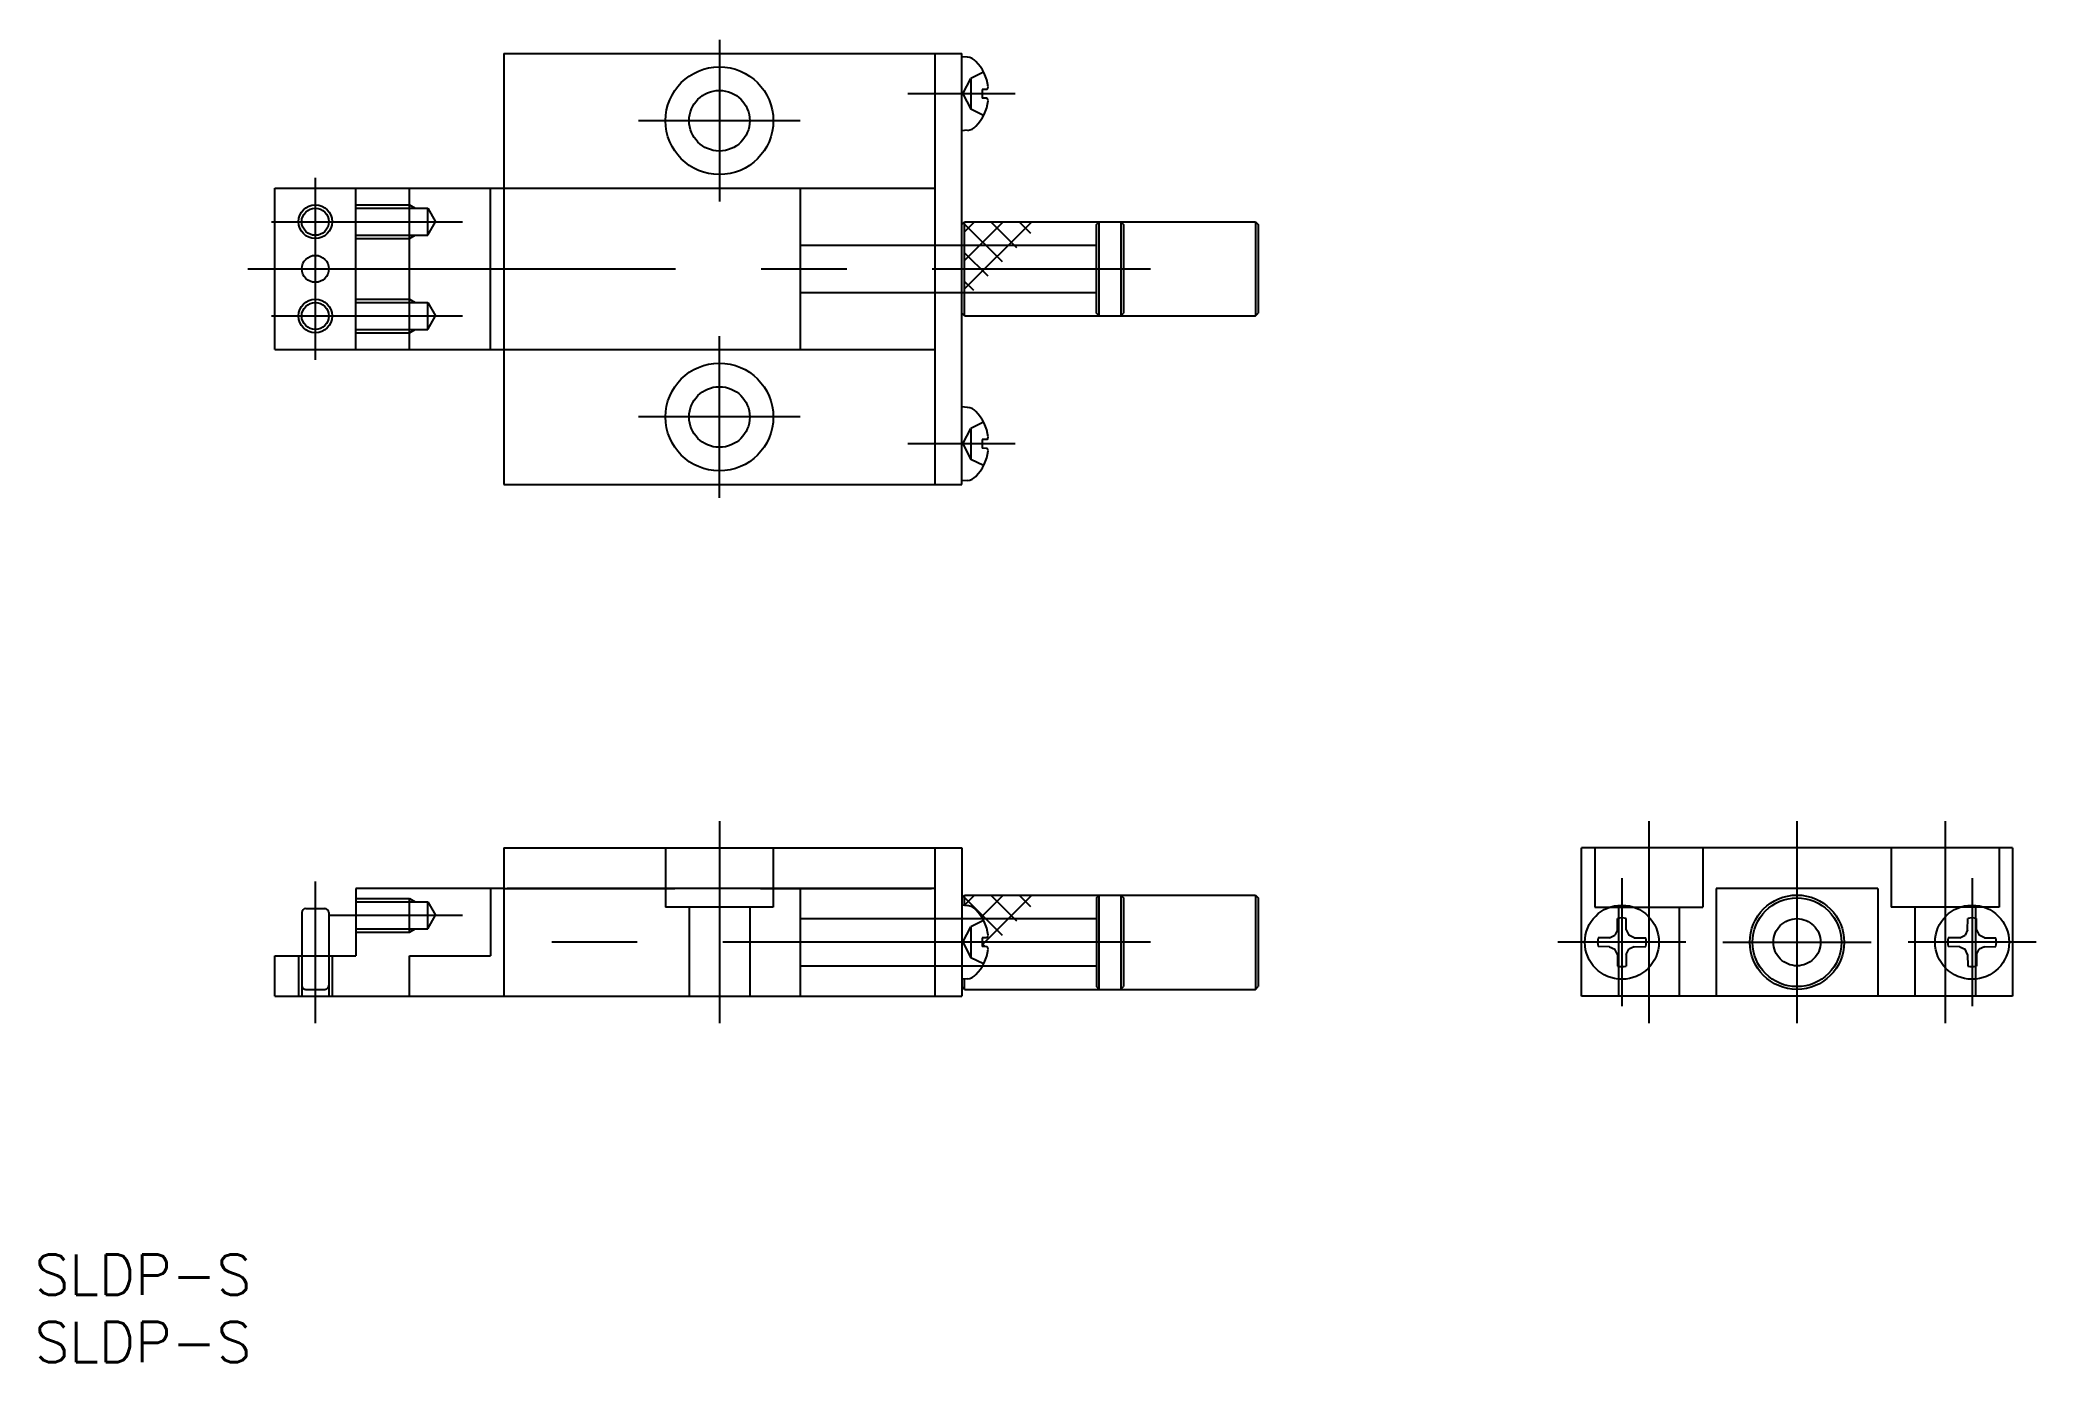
# Model space of a CAD drawing. Extents: x -130 to 18, y -31 to 67.
import ezdxf

# ---------------------------------------------------------------- set-up
doc = ezdxf.new("R2010")
doc.units = 0
for name, pattern in [('CENTER', [50.8, 31.75, -6.35, 6.35, -6.35]), ('DASHED', [19.05, 12.7, -6.35]), ('PHANTOM', [63.5, 31.75, -6.35, 6.35, -6.35, 6.35, -6.35])]:
    doc.linetypes.add(name, pattern=pattern)
doc.layers.get('0').update_dxf_attribs({"linetype": 'CONTINUOUS'})
doc.layers.add('CENTER', color=1, linetype='CENTER')
doc.styles.get("Standard").update_dxf_attribs({"font": 'txt.shx', "height": 3, "bigfont": 'bigfont.shx'})

msp = doc.modelspace()

# ---------------------------------------------------------------- linework, layer by layer
at = {"color": 7, "linetype": 'CONTINUOUS'}
for p, q in [((-96, 66), (-62, 66)), ((-96, 66), (-96, 34)), ((-64, 66), (-64, 34)), ((-62, 34), (-62, 66)), ((-61.6, 65.71), (-62, 65.75)), ((-60.12, 63.33), (-60.5, 63.32)), ((-60.5, 63.32), (-60.5, 62.68)), ((-60.12, 62.67), (-60.5, 62.68)), ((-61.6, 60.29), (-62, 60.25)), ((-113, 44), (-113, 56)), ((-113, 56), (-96, 56)), ((-107, 44), (-107, 56)), ((-62, 53.3), (-61.8, 53.5)), ((-61.8, 53.5), (-50.2, 53.5)), ((-61.8, 46.5), (-61.8, 53.5)), ((-50.2, 53.5), (-50, 53.3)), ((-50.2, 53.5), (-50.2, 46.5)), ((-50, 53.3), (-50, 46.7)), ((-61.8, 46.5), (-62, 46.7)), ((-61.8, 46.5), (-50.2, 46.5)), ((-50.2, 46.5), (-50, 46.7)), ((-113, 44), (-96, 44)), ((-61.6, 39.71), (-62, 39.75)), ((-60.12, 37.33), (-60.5, 37.32)), ((-60.5, 37.32), (-60.5, 36.68)), ((-60.12, 36.67), (-60.5, 36.68)), ((-61.6, 34.29), (-62, 34.25)), ((-96, 34), (-62, 34)), ((-96, 7), (-62, 7)), ((-96, 7), (-96, -4)), ((-64, 7), (-64, -4)), ((-62, 7), (-62, -4)), ((16, 7), (-16, 7)), ((-16, -4), (-16, 7)), ((16, 7), (16, -4)), ((-96, 4), (-107, 4)), ((-107, 4), (-107, -1)), ((-62, 3.3), (-61.8, 3.5)), ((-61.8, 3.5), (-50.2, 3.5)), ((-61.8, 2.73), (-61.8, 3.5)), ((-50.2, 3.5), (-50, 3.3)), ((-50.2, 3.5), (-50.2, -3.5)), ((-50, 3.3), (-50, -3.3)), ((-111, 2.2), (-111, -1)), ((-110.7, 2.5), (-109.3, 2.5)), ((-109, 2.2), (-109, -1)), ((-61.6, 2.71), (-62, 2.75)), ((-13.33, 0.92), (-13.32, 1.77)), ((-12.67, 0.92), (-12.68, 1.77)), ((12.67, 0.92), (12.68, 1.77)), ((13.33, 0.92), (13.32, 1.77)), ((-60.12, 0.33), (-60.5, 0.32)), ((-60.5, 0.32), (-60.5, -0.32)), ((-13.92, 0.33), (-14.77, 0.32)), ((-13.92, 0.33), (-13.52, 0.52)), ((-13.33, 0.92), (-13.52, 0.52)), ((-12.67, 0.92), (-12.48, 0.52)), ((-12.08, 0.33), (-12.48, 0.52)), ((-12.08, 0.33), (-11.23, 0.32)), ((12.08, 0.33), (11.23, 0.32)), ((12.08, 0.33), (12.48, 0.52)), ((12.67, 0.92), (12.48, 0.52)), ((13.33, 0.92), (13.52, 0.52)), ((13.92, 0.33), (13.52, 0.52)), ((13.92, 0.33), (14.77, 0.32)), ((-113, -4), (-113, -1)), ((-113, -1), (-107, -1)), ((-60.12, -0.33), (-60.5, -0.32)), ((-13.92, -0.33), (-14.77, -0.32)), ((-13.92, -0.33), (-13.52, -0.52)), ((-13.33, -0.92), (-13.52, -0.52)), ((-13.33, -0.92), (-13.32, -1.77)), ((-12.67, -0.92), (-12.68, -1.77)), ((-12.67, -0.92), (-12.48, -0.52)), ((-12.08, -0.33), (-12.48, -0.52)), ((-12.08, -0.33), (-11.23, -0.32)), ((12.08, -0.33), (11.23, -0.32)), ((12.08, -0.33), (12.48, -0.52)), ((12.67, -0.92), (12.48, -0.52)), ((12.67, -0.92), (12.68, -1.77)), ((13.33, -0.92), (13.32, -1.77)), ((13.33, -0.92), (13.52, -0.52)), ((13.92, -0.33), (13.52, -0.52)), ((13.92, -0.33), (14.77, -0.32)), ((-61.6, -2.71), (-62, -2.75)), ((-61.8, -3.5), (-61.8, -2.73)), ((-113, -4), (-62, -4)), ((-61.8, -3.5), (-62, -3.3)), ((-61.8, -3.5), (-50.2, -3.5)), ((-50.2, -3.5), (-50, -3.3)), ((16, -4), (-16, -4))]:
    msp.add_line(p, q, dxfattribs=at)
at = {"color": 3, "linetype": 'DASHED'}
for p, q in [((-61.93, 63), (-61.33, 64.14)), ((-60.39, 64.61), (-61.33, 64.14)), ((-61.33, 64.14), (-61.33, 61.85)), ((-61.93, 63), (-61.33, 61.85)), ((-60.39, 61.39), (-61.33, 61.85)), ((-96, 56), (-64, 56)), ((-74, 56), (-74, 44)), ((-107, 54.75), (-103, 54.75)), ((-107, 54.51), (-101.65, 54.51)), ((-103, 54.75), (-102.58, 54.51)), ((-103, 52.25), (-103, 54.75)), ((-101.65, 52.49), (-101.65, 54.51)), ((-101.65, 54.51), (-101.07, 53.5)), ((-101.65, 52.49), (-101.07, 53.5)), ((-107, 52.49), (-101.65, 52.49)), ((-107, 52.25), (-103, 52.25)), ((-103, 52.25), (-102.58, 52.49)), ((-74, 51.75), (-62, 51.75)), ((-107, 47.75), (-103, 47.75)), ((-107, 47.51), (-101.65, 47.51)), ((-103, 47.75), (-102.58, 47.51)), ((-103, 45.25), (-103, 47.75)), ((-101.65, 45.49), (-101.65, 47.51)), ((-101.65, 47.51), (-101.07, 46.5)), ((-74, 48.25), (-62, 48.25)), ((-101.65, 45.49), (-101.07, 46.5)), ((-107, 45.49), (-101.65, 45.49)), ((-107, 45.25), (-103, 45.25)), ((-103, 45.25), (-102.58, 45.49)), ((-96, 44), (-64, 44)), ((-60.39, 38.61), (-61.33, 38.14)), ((-61.93, 37), (-61.33, 38.14)), ((-61.33, 38.14), (-61.33, 35.85)), ((-61.93, 37), (-61.33, 35.85)), ((-60.39, 35.39), (-61.33, 35.85)), ((-84, 7), (-84, 2.6)), ((-76, 7), (-76, 2.6)), ((-15, 7), (-15, 2.6)), ((-7, 7), (-7, 2.6)), ((7, 7), (7, 2.6)), ((15, 7), (15, 2.6)), ((-107, 3.25), (-103, 3.25)), ((-107, 3.01), (-101.65, 3.01)), ((-103, 3.25), (-102.58, 3.01)), ((-103, 0.75), (-103, 3.25)), ((-101.65, 0.99), (-101.65, 3.01)), ((-101.65, 3.01), (-101.07, 2)), ((-96, 4), (-64, 4)), ((-74, 4), (-74, -4)), ((-6, 4), (-6, -4)), ((6, 4), (-6, 4)), ((6, 4), (6, -4)), ((-101.65, 0.99), (-101.07, 2)), ((-76, 2.6), (-84, 2.6)), ((-82.25, 2.6), (-82.25, -4)), ((-77.75, 2.6), (-77.75, -4)), ((-74, 1.75), (-62, 1.75)), ((-60.39, 1.61), (-61.33, 1.14)), ((-15, 2.6), (-7, 2.6)), ((-13.25, 2.6), (-13.25, -4)), ((-8.75, 2.6), (-8.75, -4)), ((15, 2.6), (7, 2.6)), ((8.75, 2.6), (8.75, -4)), ((13.25, 2.6), (13.25, -4)), ((-107, 0.99), (-101.65, 0.99)), ((-107, 0.75), (-103, 0.75)), ((-103, 0.75), (-102.58, 0.99)), ((-61.93, 0), (-61.33, 1.14)), ((-61.93, 0), (-61.33, -1.15)), ((-61.33, 1.14), (-61.33, -1.15)), ((-111.25, -1), (-111.25, -4)), ((-111.01, -1), (-111.01, -4)), ((-111, -1), (-111, -4)), ((-109, -1), (-109, -4)), ((-108.99, -1), (-108.99, -4)), ((-108.75, -1), (-108.75, -4)), ((-60.39, -1.61), (-61.33, -1.15)), ((-74, -1.75), (-62, -1.75)), ((-110.7, -3.5), (-109.3, -3.5))]:
    msp.add_line(p, q, dxfattribs=at)
at = {"color": 3, "linetype": 'PHANTOM'}
for p, q in [((-103, 44), (-103, 56)), ((-103, 56), (-64, 56)), ((-97, 44), (-97, 56)), ((-64, 56), (-64, 44)), ((-52, 53.3), (-51.8, 53.5)), ((-51.8, 46.5), (-51.8, 53.5)), ((-51.8, 53.5), (-40.2, 53.5)), ((-40.2, 53.5), (-40.2, 46.5)), ((-40.2, 53.5), (-40, 53.3)), ((-52, 46.7), (-52, 53.3)), ((-40, 53.3), (-40, 46.7)), ((-64, 51.75), (-52, 51.75)), ((-64, 48.25), (-52, 48.25)), ((-51.8, 46.5), (-52, 46.7)), ((-51.8, 46.5), (-40.2, 46.5)), ((-40.2, 46.5), (-40, 46.7)), ((-103, 44), (-64, 44)), ((-97, 4), (-97, -1)), ((-64, 4), (-97, 4)), ((-64, 4), (-64, -4)), ((-52, 3.3), (-51.8, 3.5)), ((-52, 3.3), (-52, -3.3)), ((-51.8, 3.5), (-40.2, 3.5)), ((-51.8, -3.5), (-51.8, 3.5)), ((-40.2, 3.5), (-40.2, -3.5)), ((-40.2, 3.5), (-40, 3.3)), ((-40, 3.3), (-40, -3.3)), ((-64, 1.75), (-52, 1.75)), ((-103, -1), (-97, -1)), ((-103, -4), (-103, -1)), ((-64, -1.75), (-52, -1.75)), ((-103, -4), (-64, -4)), ((-51.8, -3.5), (-52, -3.3)), ((-51.8, -3.5), (-40.2, -3.5)), ((-40.2, -3.5), (-40, -3.3))]:
    msp.add_line(p, q, dxfattribs=at)
at = {"color": 3, "linetype": 'CONTINUOUS'}
for p, q in [((-61.8, 52.75), (-61.05, 53.5)), ((-61.8, 50.63), (-58.93, 53.5)), ((-61.8, 48.51), (-56.81, 53.5)), ((-57.93, 51.57), (-59.86, 53.5)), ((-56.87, 52.63), (-57.74, 53.5)), ((-58.99, 50.51), (-61.8, 53.31)), ((-60.05, 49.45), (-61.8, 51.19)), ((-61.11, 48.39), (-61.8, 49.07)), ((-61.8, 2.75), (-61.05, 3.5)), ((-58.99, 0.51), (-61.8, 3.31)), ((-60.55, 1.88), (-58.93, 3.5)), ((-60.5, -0.19), (-56.81, 3.5)), ((-57.93, 1.57), (-59.86, 3.5)), ((-56.87, 2.63), (-57.74, 3.5)), ((-60.28, -0.32), (-60.5, -0.11))]:
    msp.add_line(p, q, dxfattribs=at)
at = {"color": 7, "linetype": 'CONTINUOUS'}
for centre, radius in [((-80, 61), 4), ((-80, 61), 2.25), ((-110, 53.5), 1.01), ((-110, 50), 1), ((-110, 46.5), 1.01), ((-80, 39), 4), ((-80, 39), 2.25), ((0, 0), 3.5), ((0, 0), 3.3), ((-13, 0), 2.75), ((13, 0), 2.75)]:
    msp.add_circle(centre, radius, dxfattribs=at)
at = {"color": 3, "linetype": 'CONTINUOUS'}
for centre in [(-110, 53.5), (-110, 46.5)]:
    msp.add_circle(centre, 1.25, dxfattribs=at)
at = {"color": 3, "linetype": 'DASHED'}
msp.add_circle((0, 0), 1.75, dxfattribs=at)
at = {"color": 7, "linetype": 'CONTINUOUS'}
for centre, radius, start, end in [((-61.68, 64.72), 1, 43.4267, 85), ((-63.5, 63), 3.5, 8.5396, 43.4267), ((-63.5, 63), 3.5, 316.5733, 351.4604), ((-60.32, 63.53), 0.284, 314.1872, 357.0617), ((-60.32, 62.47), 0.284, 2.9383, 45.8128), ((-61.68, 61.28), 1, 275, 316.5733), ((-61.68, 38.72), 1, 43.4267, 85), ((-63.5, 37), 3.5, 8.5396, 43.4267), ((-60.32, 37.53), 0.284, 314.1872, 357.0617), ((-63.5, 37), 3.5, 316.5733, 351.4604), ((-60.32, 36.47), 0.284, 2.9383, 45.8128), ((-61.68, 35.28), 1, 275, 316.5733), ((-110.7, 2.2), 0.3, 90, 180), ((-109.3, 2.2), 0.3, 360, 90), ((-61.68, 1.72), 1, 43.4267, 85), ((-63.5, 0), 3.5, 8.5396, 43.4267), ((-13, 0), 1.8, 79.8876, 100.1124), ((13, 0), 1.8, 79.8876, 100.1124), ((-60.32, 0.53), 0.284, 314.1872, 357.0617), ((-13, 0), 1.8, 169.8876, 190.1124), ((-13, 0), 1.8, 349.8876, 10.1124), ((13, 0), 1.8, 169.8876, 190.1124), ((13, 0), 1.8, 349.8876, 10.1124), ((-63.5, 0), 3.5, 316.5733, 351.4604), ((-60.32, -0.53), 0.284, 2.9383, 45.8128), ((-61.68, -1.72), 1, 275, 316.5733), ((-13, 0), 1.8, 259.8876, 280.1124), ((13, 0), 1.8, 259.8876, 280.1124)]:
    msp.add_arc(centre, radius, start, end, dxfattribs=at)
at = {"color": 3, "linetype": 'DASHED'}
for centre, start, end in [((-110.7, -3.2), 180, 270), ((-109.3, -3.2), 270, 360)]:
    msp.add_arc(centre, 0.3, start, end, dxfattribs=at)
at = {"layer": 'CENTER', "color": 1, "linetype": 'CENTER'}
for p, q in [((-80, 67), (-80, 55)), ((-58.04, 63), (-66, 63)), ((-74, 61), (-86, 61)), ((-110, 56.75), (-110, 43.25)), ((-113.25, 53.5), (-99.07, 53.5)), ((-115, 50), (-48, 50)), ((-113.25, 46.5), (-99.07, 46.5)), ((-80, 33), (-80, 45)), ((-74, 39), (-86, 39)), ((-58.04, 37), (-66, 37)), ((-80, 9), (-80, -6)), ((-11, 9), (-11, -6)), ((0, 9), (0, -6)), ((11, 9), (11, -6)), ((-110, 4.5), (-110, -6)), ((-13, 4.75), (-13, -4.75)), ((13, 4.75), (13, -4.75)), ((-109, 2), (-99.07, 2)), ((-48, 0), (-98, 0)), ((-8.25, 0), (-17.75, 0)), ((-5.5, 0), (5.5, 0)), ((17.75, 0), (8.25, 0))]:
    msp.add_line(p, q, dxfattribs=at)

# ---------------------------------------------------------------- texts
at = {"color": 7, "linetype": 'CONTINUOUS'}
for p in [(-130.83, -26.18), (-130.83, -31.18)]:
    msp.add_text('SLDP-S', height=3, dxfattribs=at).set_placement(p)

doc.saveas('drawing.dxf')
